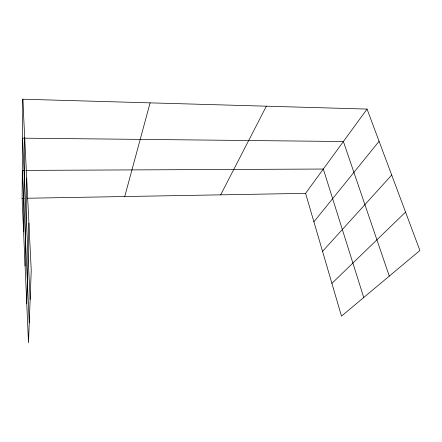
<?xml version="1.0" encoding="UTF-8"?>
<svg xmlns="http://www.w3.org/2000/svg" width="442" height="442" viewBox="0 0 442 442"><rect width="100%" height="100%" fill="white"/><g stroke="black" fill="none" stroke-linecap="round" stroke-linejoin="round"><path stroke-width="0.66" d="M22.818 99.207L31.238 270.471L28.498 342.793L22.1 198.331L22.818 99.207L367.053 109.075L419.9 250.481L341.484 316.129L305.582 193.353L367.053 109.075M23.564 231.404L24.697 137.44M25.095 265.979L26.691 178.016M26.769 303.781L28.907 223.111M124.738 196.53L150.109 102.853M220.696 194.845L266.36 106.185M313.908 221.818L379.092 141.28M322.544 251.349L391.711 175.049M331.909 283.372L405.557 212.105M22.1 198.331L24.15 198.298M27.564 198.237L305.582 193.353M24.36 170.397L22.304 170.408L29.255 322.892M25.73 170.391L323.317 169.037L363.733 297.505M389.286 276.112L343.395 141.512L22.536 138.147L30.139 299.444"/></g></svg>
